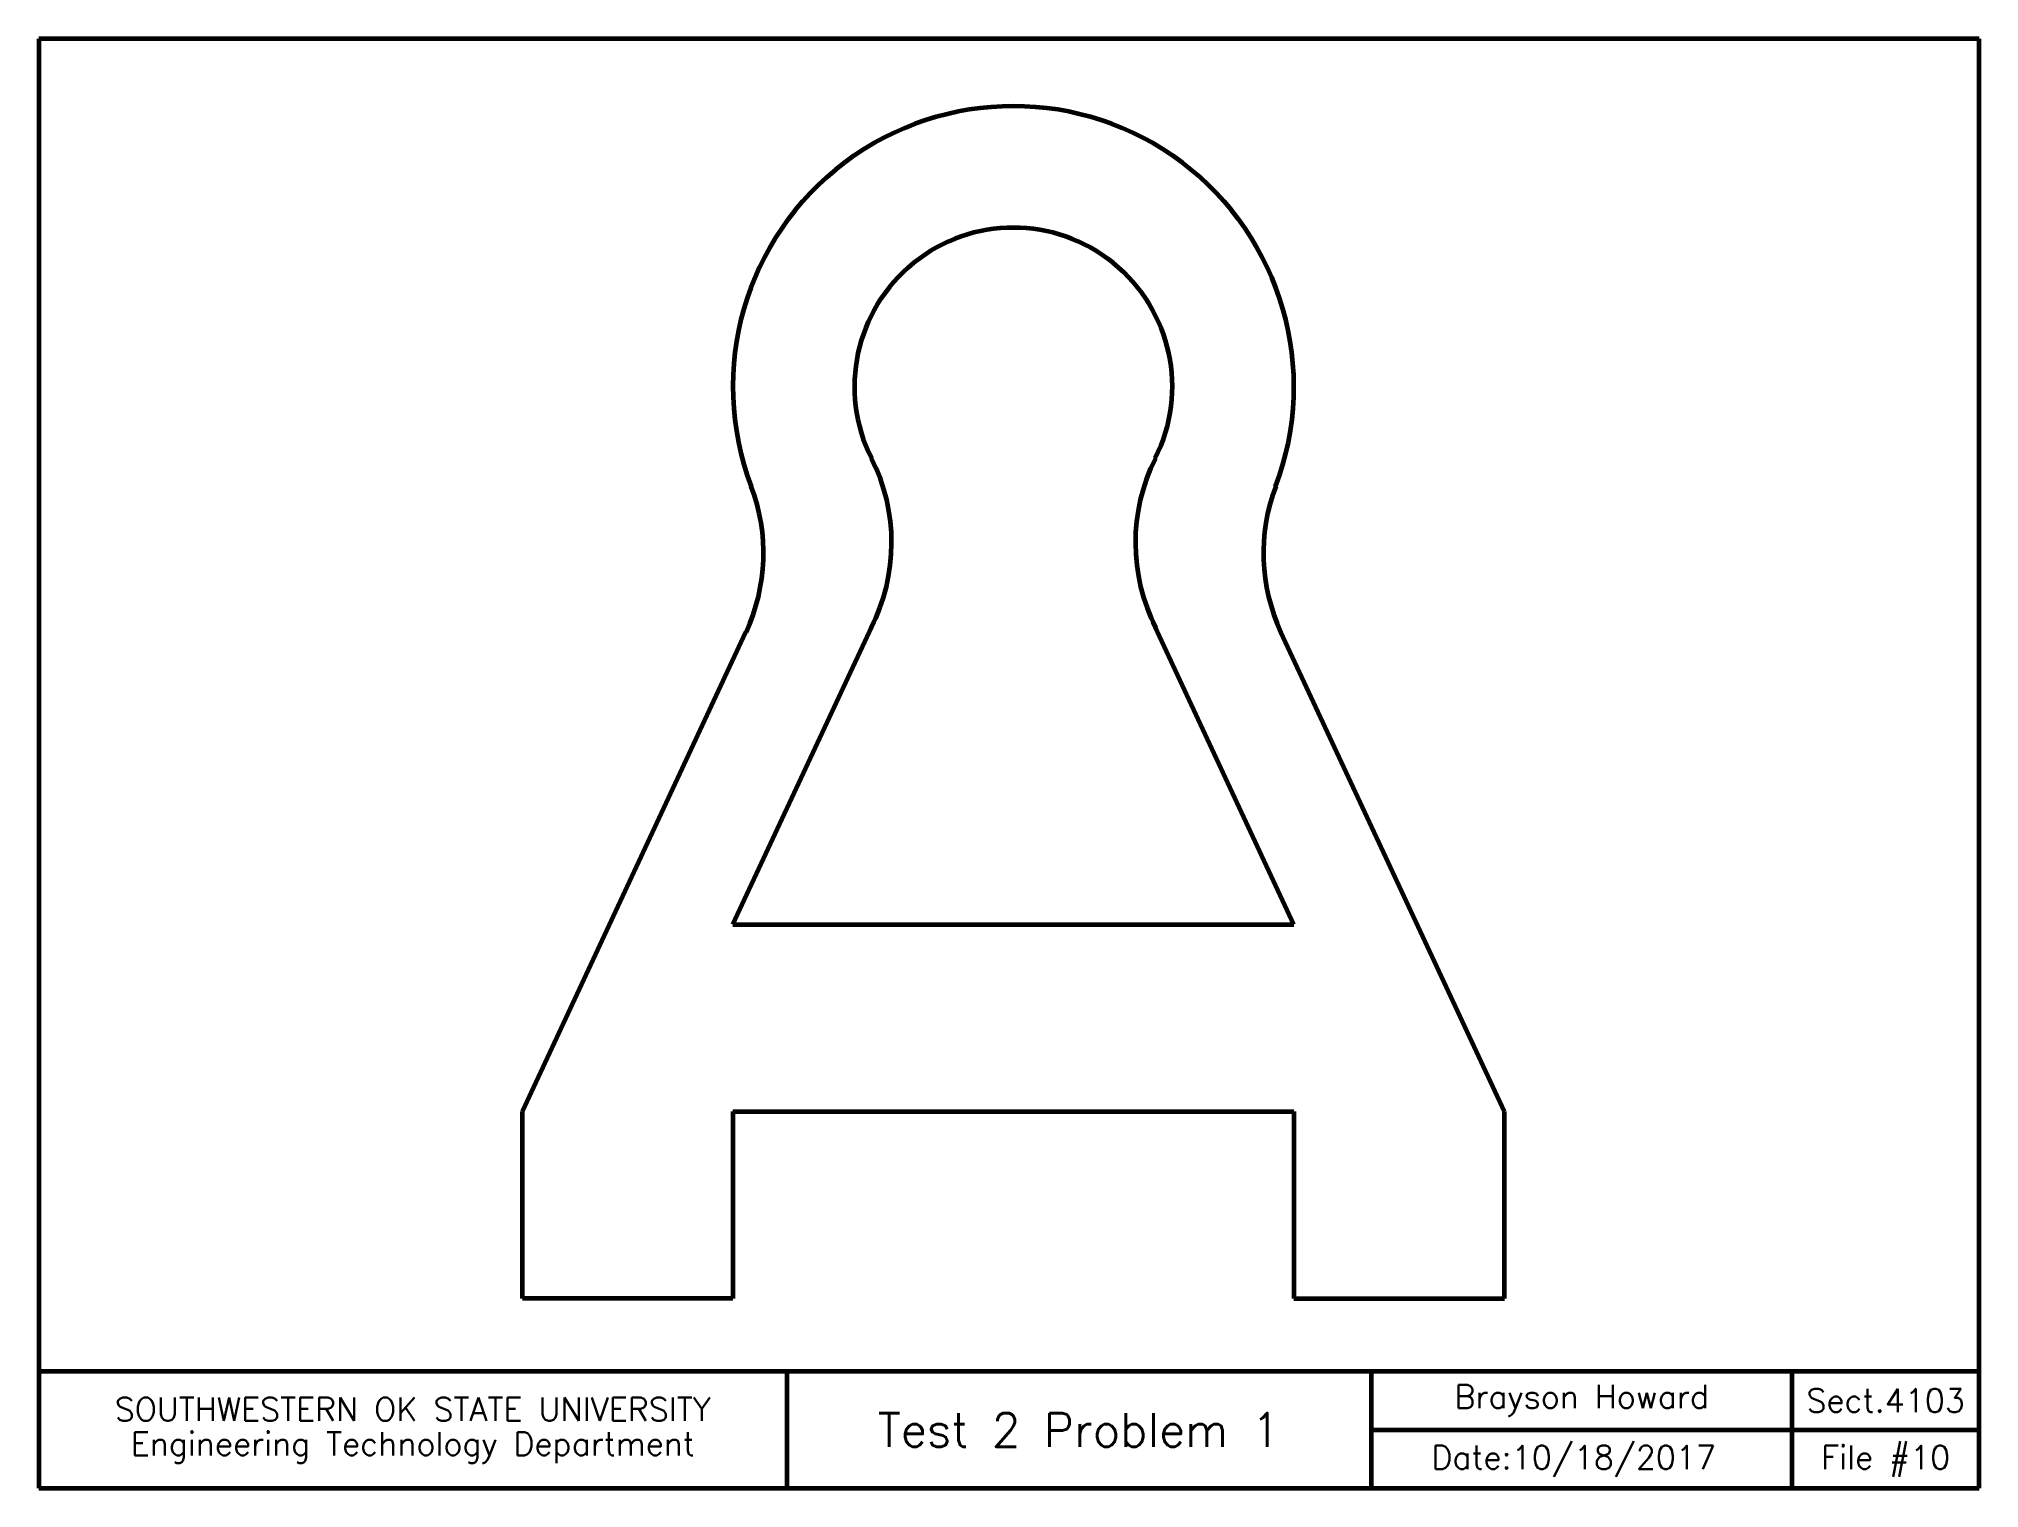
# Model space of a CAD drawing. Header units: inches. Extents: x 0 to 10.4, y 0 to 7.8.
import ezdxf
from ezdxf.enums import TextEntityAlignment as Align

# ---------------------------------------------------------------- set-up
doc = ezdxf.new("R2010")
doc.units = ezdxf.units.IN
doc.header["$MEASUREMENT"] = 0
doc.layers.add('Borders', color=1, linetype='Continuous', lineweight=60)
doc.layers.add('Object', color=7, linetype='Continuous', lineweight=60)
doc.layers.add('Text', color=5, linetype='Continuous')
doc.styles.add('Romans', font='romans.shx')

msp = doc.modelspace()

# ---------------------------------------------------------------- linework, layer by layer
at = {"layer": 'Borders'}
for p, q in [((10.375, 7.75), (0, 7.75)), ((0, 7.75), (0, 0)), ((10.375, 0), (10.375, 7.75)), ((0, 0.625), (10.375, 0.625)), ((4, 0.625), (4, 0)), ((7.125, 0), (7.125, 0.625)), ((9.375, 0), (9.375, 0.625)), ((7.125, 0.312), (10.375, 0.312)), ((0, 0), (10.375, 0))]:
    msp.add_line(p, q, dxfattribs=at)
at = {"layer": 'Object'}
for p, q in [((2.586, 2.015), (3.781, 4.577)), ((3.711, 3.015), (4.466, 4.633)), ((6.711, 3.015), (5.957, 4.633)), ((7.836, 2.015), (6.641, 4.577)), ((3.711, 3.015), (6.711, 3.015)), ((2.586, 1.015), (2.586, 2.015)), ((3.711, 2.015), (6.711, 2.015)), ((3.711, 2.015), (3.711, 1.015)), ((6.711, 2.015), (6.711, 1.015)), ((7.836, 1.015), (7.836, 2.015)), ((3.711, 1.015), (2.586, 1.015)), ((6.711, 1.015), (7.836, 1.015))]:
    msp.add_line(p, q, dxfattribs=at)
for centre, radius, start, end in [((5.211, 5.89), 1.5, 339.152, 200.848), ((5.211, 5.89), 0.85, 333.2149, 206.7851), ((3.56, 5.056), 1, 332.741, 26.7851), ((6.863, 5.056), 1, 153.2149, 207.259), ((2.875, 5), 1, 335, 20.848), ((7.548, 5), 1, 159.152, 205), ((5.211, 5.89), 1.5, 239.4446, 239.4745), ((5.211, 5.89), 1.5, 300.5255, 300.5554)]:
    msp.add_arc(centre, radius, start, end, dxfattribs=at)

# ---------------------------------------------------------------- texts
at = {"layer": 'Text', "style": 'Romans'}
for s, height, p in [('Brayson Howard', 0.125, (8.25, 0.469)), ('Sect.4103', 0.125, (9.875, 0.469)), ('SOUTHWESTERN OK STATE UNIVERSITY', 0.125, (2, 0.422)), ('Test 2 Problem 1', 0.18, (5.562, 0.312)), ('Engineering Technology Department', 0.125, (2, 0.22)), ('Date:10/18/2017 ', 0.125, (8.25, 0.156)), ('File #10', 0.125, (9.875, 0.156))]:
    msp.add_text(s, height=height, dxfattribs=at).set_placement(p, align=Align.MIDDLE)

doc.saveas('drawing.dxf')
